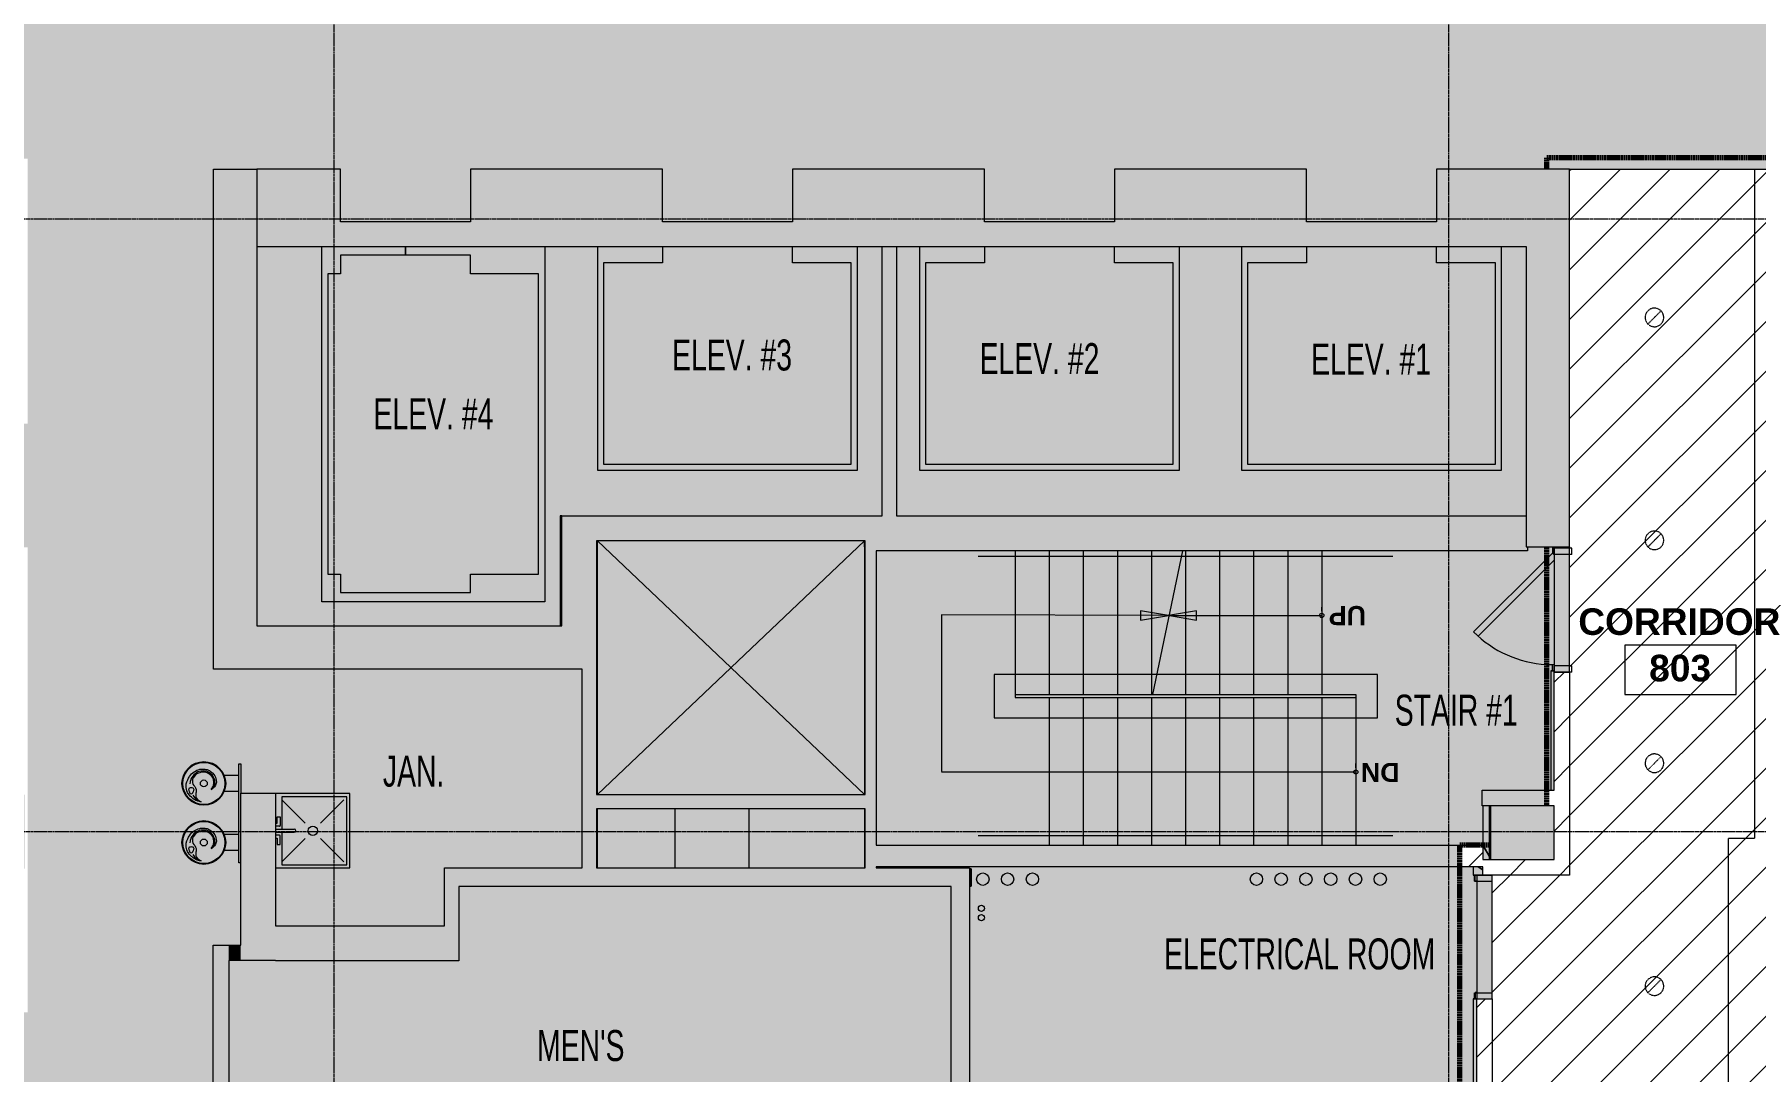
# Model space of a CAD drawing. Header units: inches. Extents: x -203 to 2853, y -968 to 768.
# Drawn here: x 498 to 1054, y -291 to 44 of the extents above; entities that cross this region are included whole.
import ezdxf

# ---------------------------------------------------------------- set-up
doc = ezdxf.new("R2010")
doc.units = ezdxf.units.IN
doc.header["$MEASUREMENT"] = 0
for name, pattern in [('Dash 1_8_', [0.25, 0.125, -0.125]), ('Demolished', [0.1875, 0.125, -0.0625]), ('Grid Line 1_2_', [0.875, 0.5, -0.125, 0.125, -0.125])]:
    doc.linetypes.add(name, pattern=pattern)
for name, color, linetype, lineweight in [('A-Anno-Bldg', 7, 'Continuous', 9), ('A-Bldg-Patt', 7, 'Continuous', 9), ('A-CLNG', 13, 'Continuous', 13), ('A-Cols-Bldg', 7, 'Continuous', 9), ('A-DETL', 90, 'Dash 1_8_', 70), ('A-DETL-GENF', 92, 'Continuous', 9), ('A-DETL-THIN', 151, 'Continuous', 9), ('A-DOOR', 31, 'Continuous', 13), ('A-Door-Exst', 7, 'Continuous', 9), ('A-DOOR-FRAM', 31, 'Continuous', 20), ('A-Flor-Evtr', 7, 'Continuous', 9), ('A-Flor-Pfix-Exst', 7, 'Continuous', 9), ('A-Flor-Strs-Exst', 7, 'Continuous', 9), ('A-WALL', 113, 'Continuous', 13), ('A-Wall-Exst', 7, 'Continuous', 9), ('A-WALL-PATT', 111, 'Continuous', 13), ('E-LITE-EQPM', 33, 'Continuous', 13), ('G-ANNO-TEXT', 231, 'Continuous', 9), ('I-WALL', 2, 'Continuous', 13), ('Jenner and Block 9fl_BB - MODIFIED_pb_dwg', 8, 'Continuous', 9), ('S-GRID', 1, 'Continuous', 9)]:
    doc.layers.add(name, color=color, linetype=linetype, lineweight=lineweight)
doc.styles.add('Arial Narrow', font='ARIALN.TTF', dxfattribs={"width": 0.8, "height": 10})
doc.styles.add('Arial_B', font='arialbd.ttf', dxfattribs={"height": 6.190476})
doc.styles.add('Swis721 Lt BT_B', font='', dxfattribs={"height": 8.583975})
doc.styles.get('Swis721 Lt BT_B').set_extended_font_data('Swis721 Lt BT', bold=True)
pattern_1 = [(45, (0, 0), (-8.01223, 8.01223), [])]

# ---------------------------------------------------------------- blocks, each defined once
blk = doc.blocks.new('Single Flush - OTJ_SOLIDFLUSH_ALUM-5493999-LEVEL 8 - DEMO RCP')
at = {"layer": 'A-DOOR-FRAM', "color": 8}
for p, q in [((-20, -3.25), (-20, 2.5)), ((-20, 2.5), (-18, 2.5)), ((-18, -3.25), (-18, 2.5)), ((18.000004, -3.25), (18.000004, 2.5)), ((18.000004, 2.5), (20.000004, 2.5)), ((20.000004, -3.25), (20.000004, 2.5)), ((-20, -3.25), (-18, -3.25)), ((18.000004, -3.25), (20.000004, -3.25))]:
    blk.add_line(p, q, dxfattribs=at)
blk = doc.blocks.new('Single Flush - OTJ_SOLIDFLUSH_ALUM-5493997-LEVEL 8 - DEMO RCP')
at = {"layer": 'A-DOOR-FRAM', "color": 8}
for p, q in [((-20, 3.25), (-20, -2.5)), ((-20, 3.25), (-18, 3.25)), ((-18, 3.25), (-18, -2.5)), ((18.000004, 3.25), (18.000004, -2.5)), ((18.000004, 3.25), (20.000004, 3.25)), ((20.000004, 3.25), (20.000004, -2.5)), ((-20, -2.5), (-18, -2.5)), ((18.000004, -2.5), (20.000004, -2.5))]:
    blk.add_line(p, q, dxfattribs=at)
blk = doc.blocks.new('L-Recessed Circular - Downlight - 6_-5700390-LEVEL 8 - DEMO RCP')
at = {"layer": 'E-LITE-EQPM', "color": 7, "linetype": 'Demolished', "lineweight": 9}
for q in [(-2.12, -2.12), (2.12, 2.12)]:
    blk.add_line((0, 0), q, dxfattribs=at)
for start, end in [(360, 180), (180, 360)]:
    blk.add_arc((0, 0), 3, start, end, dxfattribs=at)
blk = doc.blocks.new('Jenner and Block 9fl_BB - MODIFIED_pb_dwg__Dot-5619053-LEVEL 8 - DEMO RCP')
at = {"layer": 'A-Flor-Strs-Exst'}
blk.add_line((-0.5, 0), (-1, 0), dxfattribs=at)
for start, end in [(360, 180), (180, 360)]:
    blk.add_arc((0, 0), 0.25, start, end, dxfattribs=at)
blk = doc.blocks.new('Jenner and Block 9fl_BB - MODIFIED_pb_dwg-4752101-LEVEL 8 - DEMO RCP')
at = {"layer": 'A-Bldg-Patt'}
for points in [[(968.13, -222.33), (968.13, -204.94), (967.73, -204.94), (967.73, -222.33)], [(728.74, -224.99), (728.74, -205.94), (704.74, -205.94), (704.74, -224.99)]]:
    blk.add_hatch(color=256, dxfattribs=at).paths.add_polyline_path(points, flags=0)
at = {"layer": 'A-Flor-Strs-Exst'}
for points in [[(855.17, -144.95), (864.17, -143.47), (855.17, -141.95), (855.17, -143.63)], [(873.17, -144.97), (873.17, -141.97), (864.17, -143.47), (865.18, -143.63)]]:
    blk.add_hatch(color=256, dxfattribs=at).paths.add_polyline_path(points, flags=0)
at = {"layer": 'A-Bldg-Patt'}
for p, q in [((968.13, -204.94), (967.73, -204.94)), ((967.73, -204.94), (967.73, -222.33)), ((968.13, -222.33), (968.13, -204.94)), ((728.74, -205.94), (704.74, -205.94)), ((704.74, -205.94), (704.74, -224.99)), ((728.74, -224.99), (728.74, -205.94)), ((967.73, -222.33), (968.13, -222.33)), ((704.74, -224.99), (728.74, -224.99))]:
    blk.add_line(p, q, dxfattribs=at)
at = {"layer": 'A-Cols-Bldg'}
for p, q in [((967.73, -204.94), (967.73, -217.72)), ((704.74, -205.94), (704.74, -224.99)), ((728.74, -224.99), (728.74, -205.94)), ((967.73, -217.72), (967.73, -222.33))]:
    blk.add_line(p, q, dxfattribs=at)
at = {"layer": 'A-Door-Exst'}
for p, q in [((986.24, -125.27), (988.17, -123.34)), ((988.73, -125.61), (986.24, -128.1)), ((988.17, -123.34), (988.73, -123.9)), ((963.74, -229.31), (963.17, -229.31)), ((963.74, -265.31), (963.17, -265.31))]:
    blk.add_line(p, q, dxfattribs=at)
at = {"layer": 'A-Door-Exst', "flags": 128}
for points in [[(988.17, -121.34), (988.17, -123.34), (988.73, -123.34)], [(986.24, -128.1), (964.13, -150.21), (962.72, -148.8), (986.24, -125.27)], [(988.73, -161.34), (988.17, -161.34), (988.17, -159.34), (988.73, -159.34)], [(963.17, -229.31), (963.17, -227.31), (965.73, -227.31)], [(963.17, -265.31), (963.17, -267.31), (963.74, -267.31)]]:
    blk.add_lwpolyline(points, dxfattribs=at)
at = {"layer": 'A-Door-Exst'}
for start, end in [(225, 266.9199), (266.9199, 270)]:
    blk.add_arc((988.17, -123.34), 36, start, end, dxfattribs=at)
at = {"layer": 'A-Flor-Evtr'}
for p, q in [((662.73, -24.34), (662.73, -139.09)), ((763.73, -96.59), (763.73, -24.34)), ((867.73, -96.59), (867.73, -24.34)), ((971.73, -96.59), (971.73, -24.34)), ((765.98, -119.34), (679.73, -201.31)), ((765.98, -201.31), (679.73, -119.34))]:
    blk.add_line(p, q, dxfattribs=at)
at = {"layer": 'A-Flor-Evtr', "flags": 128}
for points in [[(662.73, -139.09), (590.73, -139.09), (590.73, -24.34)], [(617.73, -24.34), (617.73, -27.09), (596.73, -27.09), (596.73, -33.09), (592.73, -33.09), (592.73, -130.09), (596.73, -130.09), (596.73, -136.09), (638.73, -136.09), (638.73, -130.09), (660.73, -130.09), (660.73, -33.09), (638.73, -33.09), (638.73, -27.09), (617.73, -27.09), (617.73, -24.34)], [(679.73, -24.34), (679.73, -96.59), (763.73, -96.59)], [(700.73, -24.34), (700.73, -29.59), (681.73, -29.59), (681.73, -94.59), (761.73, -94.59)], [(761.73, -94.59), (761.73, -29.59), (742.73, -29.59), (742.73, -24.34)], [(783.73, -24.34), (783.73, -96.59), (867.73, -96.59)], [(804.73, -24.34), (804.73, -29.59), (785.73, -29.59), (785.73, -94.59), (865.73, -94.59)], [(865.73, -94.59), (865.73, -29.59), (846.73, -29.59), (846.73, -24.34)], [(887.73, -24.34), (887.73, -96.59), (971.73, -96.59)], [(908.73, -24.34), (908.73, -29.59), (889.73, -29.59), (889.73, -94.59), (969.73, -94.59)], [(969.73, -94.59), (969.73, -29.59), (950.73, -29.59), (950.73, -24.34)]]:
    blk.add_lwpolyline(points, dxfattribs=at)
at = {"layer": 'A-Flor-Pfix-Exst'}
for p, q in [((564.59, -191.38), (564.59, -200.84)), ((547.98, -200.43), (547.8, -199.56)), ((549.37, -199.56), (549.21, -200.43)), ((559.17, -195.02), (563.97, -195.02)), ((559.25, -200.27), (563.97, -200.27)), ((599.84, -201.01), (575.84, -201.01)), ((585.37, -210.53), (577.84, -203.01)), ((590.32, -210.53), (597.84, -203.01)), ((559.17, -214.09), (563.97, -214.09)), ((577.13, -211.56), (575.84, -211.56)), ((575.84, -212.51), (581.84, -212.51)), ((575.84, -213.51), (581.84, -213.51)), ((577.13, -214.45), (575.84, -214.45)), ((577.84, -223.01), (585.37, -215.48)), ((597.84, -223.01), (590.32, -215.48)), ((547.98, -219.5), (547.8, -218.63)), ((549.37, -218.63), (549.21, -219.5)), ((559.25, -219.34), (563.97, -219.34))]:
    blk.add_line(p, q, dxfattribs=at)
at = {"layer": 'A-Flor-Pfix-Exst', "flags": 128}
for points in [[(551.05, -203.28), (551.58, -203.56), (551.78, -203.69), (551.41, -203.65), (551.23, -203.62), (550.7, -203.45), (550.54, -203.4), (550.1, -203.2), (549.75, -203.02), (549.55, -202.91), (549.08, -202.58), (548.84, -202.4), (548.62, -202.22), (548.25, -201.85), (547.92, -201.45), (547.62, -201.02), (547.38, -200.61), (547.17, -200.13), (547.02, -199.63), (546.93, -199.09), (546.9, -198.83), (546.9, -198.52), (546.98, -197.91), (547.15, -197.25), (547.43, -196.59), (547.72, -196.06), (547.93, -195.68), (548.02, -195.53), (548.35, -195.07), (548.7, -194.67), (549.08, -194.31), (549.48, -194.01)], [(549.48, -194.01), (549.92, -193.73), (550.36, -193.48), (550.83, -193.29), (551.34, -193.17), (551.56, -193.13), (551.84, -193.12), (552.44, -193.09), (552.69, -193.1), (553.05, -193.15), (553.54, -193.22), (553.71, -193.27), (554.16, -193.47), (554.44, -193.6), (554.7, -193.75), (555.14, -194.08), (555.4, -194.32), (555.53, -194.44), (555.89, -194.84), (556.16, -195.28), (556.37, -195.71), (556.55, -196.21), (556.65, -196.61), (556.66, -196.75), (556.69, -197.3), (556.63, -197.64), (556.57, -197.93), (556.43, -198.28), (556.1, -198.78), (555.74, -199.18), (555.35, -199.52), (554.96, -199.72), (555.31, -199.44), (555.65, -199.01), (555.97, -198.54), (556.13, -198.18), (556.19, -197.88), (556.23, -197.55), (556.18, -197), (556.16, -196.76), (556.08, -196.46), (555.9, -195.97), (555.69, -195.53), (555.4, -195.1), (555.05, -194.72), (554.63, -194.37), (554.13, -194.06), (553.52, -193.81), (553.39, -193.77), (552.78, -193.72), (552.63, -193.71), (552.21, -193.73), (551.66, -193.76), (551.14, -193.88), (550.71, -194.03), (550.24, -194.29), (549.8, -194.61), (549.41, -194.94), (549.06, -195.34), (548.75, -195.84), (548.48, -196.39), (548.41, -196.56), (548.25, -197.06), (548.22, -197.24), (548.14, -197.9)], [(554.96, -199.72), (555.25, -199.35), (555.36, -199.18), (555.55, -198.85), (555.74, -198.38), (555.79, -198.22), (555.88, -197.73), (555.9, -197.34), (555.89, -197.15), (555.8, -196.62), (555.62, -196.13), (555.39, -195.69), (555.08, -195.28), (554.68, -194.91), (554.52, -194.78), (554.21, -194.58), (553.68, -194.31), (552.98, -194.1), (552.41, -194.1), (551.86, -194.14), (551.34, -194.26), (550.87, -194.43), (550.43, -194.66), (550, -194.98), (549.64, -195.34), (549.29, -195.77), (549.08, -196.21), (549.03, -196.33), (548.95, -196.85), (548.98, -197.42), (549.13, -197.92), (549.38, -198.36), (549.73, -198.75), (550, -199.19), (550.16, -199.64), (550.19, -200.24), (550.15, -200.54), (550.06, -200.87), (550.03, -201.37), (550.02, -201.46), (550.08, -202.04), (550.25, -202.53), (550.58, -202.94), (551.05, -203.28)], [(564.59, -223.38), (563.97, -223.38), (563.97, -191.38), (564.59, -191.38)], [(575.84, -225.01), (599.84, -225.01), (599.84, -201.01)], [(577.84, -213.51), (577.84, -224.01), (598.84, -224.01), (598.84, -202.01), (577.84, -202.01), (577.84, -212.51)], [(575.84, -210.56), (576.34, -210.56), (576.34, -208.56), (577.34, -208.56), (577.34, -211.35)], [(549.03, -215.4), (548.95, -215.92), (548.98, -216.49), (549.13, -216.99), (549.38, -217.44), (549.73, -217.83), (550, -218.27), (550.16, -218.71), (550.19, -219.31), (550.15, -219.61), (550.06, -219.95), (550.03, -220.45), (550.02, -220.53), (550.08, -221.11), (550.25, -221.6), (550.58, -222.01), (551.05, -222.35), (551.58, -222.64), (551.78, -222.76), (551.41, -222.72), (551.23, -222.69), (550.7, -222.53), (550.54, -222.47), (550.1, -222.27), (549.75, -222.09), (549.55, -221.99), (549.08, -221.65), (548.84, -221.47), (548.62, -221.29), (548.25, -220.93), (547.92, -220.53), (547.62, -220.09), (547.38, -219.68), (547.17, -219.2), (547.02, -218.7), (546.93, -218.17), (546.9, -217.9), (546.9, -217.59), (546.98, -216.99), (547.15, -216.32), (547.43, -215.66), (547.72, -215.13), (547.93, -214.75), (548.02, -214.61), (548.35, -214.14), (548.7, -213.74), (549.08, -213.38), (549.48, -213.08), (549.92, -212.8), (550.36, -212.56), (550.83, -212.36), (551.34, -212.24), (551.56, -212.21), (551.84, -212.19), (552.44, -212.16), (552.69, -212.17), (553.05, -212.22), (553.54, -212.3), (553.71, -212.34), (554.16, -212.54), (554.44, -212.67), (554.7, -212.82), (555.14, -213.16), (555.4, -213.39), (555.53, -213.51), (555.89, -213.91), (556.16, -214.35), (556.37, -214.79), (556.55, -215.29), (556.65, -215.69), (556.66, -215.82), (556.69, -216.38), (556.63, -216.71), (556.57, -217), (556.43, -217.36), (556.1, -217.85), (555.74, -218.25), (555.35, -218.59), (554.96, -218.79), (555.31, -218.51), (555.65, -218.09), (555.97, -217.61), (556.13, -217.25), (556.19, -216.95), (556.23, -216.62), (556.18, -216.07), (556.16, -215.83), (556.08, -215.53), (555.9, -215.05), (555.69, -214.6), (555.4, -214.18), (555.05, -213.8), (554.63, -213.44), (554.13, -213.13), (553.52, -212.88), (553.39, -212.84)], [(551.66, -212.83), (551.14, -212.95), (550.71, -213.1), (550.24, -213.36), (549.8, -213.68), (549.41, -214.02), (549.06, -214.42), (548.75, -214.91), (548.48, -215.46), (548.41, -215.63), (548.25, -216.13), (548.22, -216.31), (548.14, -216.97)], [(554.96, -218.79), (555.25, -218.42), (555.36, -218.26), (555.55, -217.92), (555.74, -217.45), (555.79, -217.3), (555.88, -216.81), (555.9, -216.41), (555.89, -216.23), (555.8, -215.69), (555.62, -215.2), (555.39, -214.77), (555.08, -214.35), (554.68, -213.99), (554.52, -213.85), (554.21, -213.65), (553.68, -213.38), (552.98, -213.17), (552.41, -213.17), (551.86, -213.21), (551.34, -213.33), (550.87, -213.5), (550.43, -213.74), (550, -214.05), (549.64, -214.41), (549.29, -214.85), (549.08, -215.28), (549.03, -215.4)], [(553.39, -212.84), (552.78, -212.8), (552.63, -212.78), (552.21, -212.8), (551.66, -212.83)], [(575.84, -215.45), (576.34, -215.45), (576.34, -217.45), (577.34, -217.45), (577.34, -214.67)]]:
    blk.add_lwpolyline(points, dxfattribs=at)
at = {"layer": 'A-Flor-Pfix-Exst'}
for centre, radius in [((552.65, -197.74), 7.06), ((552.65, -197.74), 6.81), ((552.65, -197.74), 1.12), ((552.65, -216.81), 7.06), ((552.65, -216.81), 6.81), ((552.65, -216.81), 1.12), ((587.84, -213.01), 1.5), ((804.22, -228.66), 2), ((812.22, -228.66), 2), ((820.22, -228.66), 2), ((892.56, -228.66), 2), ((900.56, -228.66), 2), ((908.56, -228.66), 2), ((916.56, -228.66), 2), ((924.56, -228.66), 2), ((932.56, -228.66), 2), ((803.77, -238.1), 1), ((803.77, -241.1), 1)]:
    blk.add_circle(centre, radius, dxfattribs=at)
for centre, radius, start, end in [((548.05, -199.51), 0.25, 107.3221, 191.1821), ((548.58, -201.22), 2.04, 72.5832, 107.3221), ((549.12, -199.51), 0.25, 349.6192, 72.5832), ((548.59, -200.44), 0.615, 178.7302, 1.2698), ((552.56, -200), 3.77, 204.5495, 258.0105), ((577.13, -211.35), 0.215, 270, 360), ((577.13, -214.67), 0.215, 0, 90), ((581.84, -213.01), 0.5, 270, 90), ((548.05, -218.58), 0.25, 107.3221, 191.1821), ((548.58, -220.3), 2.04, 72.5832, 107.3221), ((548.59, -219.52), 0.615, 178.7302, 1.2698), ((552.56, -219.08), 3.77, 204.5495, 258.0105), ((549.12, -218.59), 0.25, 349.6192, 72.5832)]:
    blk.add_arc(centre, radius, start, end, dxfattribs=at)
at = {"layer": 'A-Flor-Strs-Exst'}
for p, q in [((802.67, -124.34), (936.67, -124.34)), ((825.67, -122.59), (825.67, -169.02)), ((836.67, -122.59), (836.67, -169.02)), ((847.67, -122.59), (847.67, -169.02)), ((858.67, -122.59), (858.67, -169.02)), ((859.11, -169.02), (868.85, -122.59)), ((869.67, -122.59), (869.67, -169.02)), ((880.67, -122.59), (880.67, -169.02)), ((891.67, -122.59), (891.67, -169.02)), ((902.67, -122.59), (902.67, -169.02)), ((913.67, -122.59), (913.67, -169.02)), ((864.17, -143.47), (855.17, -141.95)), ((855.17, -141.95), (855.17, -143.63)), ((855.17, -144.95), (864.17, -143.47)), ((855.17, -143.63), (855.17, -144.95)), ((873.17, -141.97), (864.17, -143.47)), ((864.17, -143.47), (913.67, -143.47)), ((864.17, -143.47), (865.18, -143.63)), ((865.18, -143.63), (873.17, -144.97)), ((873.17, -144.97), (873.17, -141.97)), ((825.67, -170.02), (825.67, -217.72)), ((836.67, -170.02), (836.67, -217.72)), ((847.67, -170.02), (847.67, -217.72)), ((858.67, -170.02), (858.67, -217.72)), ((869.67, -170.02), (869.67, -217.72)), ((880.67, -170.02), (880.67, -217.72)), ((891.67, -170.02), (891.67, -217.72)), ((902.67, -170.02), (902.67, -217.72)), ((913.67, -170.02), (913.67, -217.72)), ((924.67, -194.04), (790.82, -194.04)), ((802.67, -214.52), (936.67, -214.52))]:
    blk.add_line(p, q, dxfattribs=at)
at = {"layer": 'A-Flor-Strs-Exst', "flags": 128}
for points in [[(814.66, -122.59), (814.66, -170.02), (924.67, -170.02)], [(864.17, -143.47), (790.82, -143.31), (790.82, -193.88)], [(814.66, -169.02), (924.67, -169.02), (924.67, -217.72)]]:
    blk.add_lwpolyline(points, dxfattribs=at)
blk.add_lwpolyline([(807.91, -176.53), (931.67, -176.53), (931.67, -162.52), (807.91, -162.52)], close=True, dxfattribs=at)
at = {"layer": 'A-Wall-Exst'}
for p, q in [((765.98, -119.34), (765.98, -201.31)), ((965.73, -204.94), (965.73, -217.72)), ((679.73, -224.99), (679.73, -205.94))]:
    blk.add_line(p, q, dxfattribs=at)
at = {"layer": 'A-Wall-Exst', "flags": 128}
for points in [[(668.23, -111.34), (667.73, -111.34), (667.73, -146.84)], [(679.48, -160.84), (679.73, -160.84), (679.73, -119.34)], [(765.98, -119.34), (765.98, -121.34), (766.24, -121.34)], [(679.73, -201.31), (679.73, -160.84), (679.48, -160.84)], [(988.73, -161.34), (987.61, -161.34), (987.61, -199.94)], [(765.98, -205.94), (765.98, -217.72), (765.98, -224.99)], [(799.96, -230.94), (800.48, -230.94), (800.48, -225.31), (799.96, -225.31)], [(962.61, -224.72), (962.61, -227.31), (965.73, -227.31)], [(963.74, -267.31), (962.61, -267.31), (962.61, -303.46), (958.13, -303.46)]]:
    blk.add_lwpolyline(points, dxfattribs=at)
at = {"layer": 'A-WALL-PATT', "color": 7, "lineweight": 9}
for p, q in [((765.98, -121.34), (765.98, -119.34)), ((679.48, -160.84), (679.73, -160.84)), ((987.61, -161.34), (988.73, -161.34)), ((968.13, -221.91), (965.73, -217.72)), ((965.73, -227.31), (962.61, -227.31)), ((965.73, -225.6), (964.19, -224.72)), ((964.19, -224.72), (965.73, -225.6)), ((962.61, -267.31), (963.74, -267.31))]:
    blk.add_line(p, q, dxfattribs=at)
at = {"layer": 'A-WALL-PATT', "color": 7, "lineweight": 9, "flags": 128}
for points in [[(668.23, -111.68), (667.73, -111.34)], [(679.48, -160.55), (679.73, -160.84)], [(766.24, -217.89), (765.98, -217.72)]]:
    blk.add_lwpolyline(points, close=True, dxfattribs=at)
for points in [[(965.73, -217.72), (966.9, -219.76), (968.13, -221.91)], [(800.48, -225.31), (800.48, -226.88), (800.48, -230.94)]]:
    blk.add_lwpolyline(points, dxfattribs=at)
at = {"extrusion": (0, 0, -1), "xscale": 2.69999999999709, "yscale": 2.69999999999709, "zscale": -2.69999999999709, "rotation": 270}
for p in [(-913.67, -143.47), (-924.67, -194.04)]:
    blk.add_blockref('Jenner and Block 9fl_BB - MODIFIED_pb_dwg__Dot-5619053-LEVEL 8 - DEMO RCP', p, dxfattribs=at)
at = {"layer": 'A-Anno-Bldg', "char_height": 10, "attachment_point": 1, "line_spacing_factor": 0.968573, "style": 'Arial Narrow'}
for s, insert, width in [('ELEV. #3', (703.87, -54.34), 46.0088), ('ELEV. #2', (803.16, -55.5), 46.0088), ('ELEV. #1', (910.24, -55.69), 46.0088), ('ELEV. #4', (607.43, -73.35), 46.0088), ('STAIR #1', (937.24, -169.07), 47.1072), ('JAN.', (610.48, -188.77), 23.5536), ('ELECTRICAL ROOM', (862.74, -247.8), 103.6114), ("MEN'S", (660.27, -277.39), 33.3167)]:
    blk.add_mtext(s, dxfattribs=dict(at, insert=insert, width=width))
at = {"layer": 'A-Flor-Strs-Exst', "char_height": 6.19, "attachment_point": 2, "rotation": 180, "line_spacing_factor": 0.938532, "style": 'Arial_B'}
for s, insert, width in [('UP', (921.95, -146.62), 13.9089), ('DN', (932.54, -197.28), 14.4946)]:
    blk.add_mtext(s, dxfattribs=dict(at, insert=insert, width=width))

msp = doc.modelspace()

# ---------------------------------------------------------------- hatches: boundary and pattern name
at = {"layer": 'A-DETL-GENF'}
h = msp.add_hatch(color=9, dxfattribs=at)
h.paths.add_polyline_path([(660.98, -433.44), (660.98, -433.94), (656.69, -433.94), (656.69, -433.44)], flags=0)
h.paths.add_polyline_path([(131.76, -847.99), (290.74, -780.5), (227.71, -632.01), (203.3, -642.37), (194.97, -622.75), (199.23, -620.94), (205.75, -636.3), (297.88, -597.2), (299.68, -601.45), (231.97, -630.2), (295, -778.69), (401.08, -733.65), (338.06, -585.16), (336.5, -585.82), (334.7, -581.57), (419.28, -545.66), (421.09, -549.92), (342.31, -583.36), (405.34, -731.84), (515.31, -685.15), (511.69, -685.15), (511.69, -619.4), (491.89, -619.4), (491.89, -612.4), (492.01, -612.4), (492.01, -532.94), (471.73, -532.94), (471.73, -528.42), (457.91, -534.29), (456.1, -530.03), (470.83, -523.78), (471.73, -525.91), (471.73, -508.94), (495.73, -508.94), (495.73, -510.53), (555.67, -510.53), (555.67, -394.75), (560.67, -394.75), (560.67, -437.31), (560.17, -437.31), (560.17, -441.94), (560.67, -441.94), (560.67, -498.09), (620.88, -498.09), (620.88, -477.65), (625.88, -477.65), (625.88, -500.46), (758.51, -500.46), (758.46, -433.94), (754.23, -433.94), (754.23, -433.44), (758.51, -433.44), (758.51, -376.94), (697.48, -376.94), (697.48, -433.44), (721.73, -433.44), (721.73, -433.94), (693.48, -433.94), (693.48, -433.44), (696.98, -433.43), (696.98, -376.94), (661.48, -376.94), (661.48, -433.44), (660.98, -433.44), (660.98, -376.94), (625.46, -376.94), (625.46, -433.44), (624.19, -433.44), (624.19, -433.94), (625.46, -433.94), (625.46, -441.94), (600.17, -441.94), (600.17, -437.31), (620.83, -437.31), (620.83, -304.37), (601.17, -304.37), (601.17, -299.75), (634.61, -299.75), (634.61, -357.01), (665.48, -357.01), (665.48, -344.95), (665.98, -344.95), (665.98, -357.01), (696.98, -357.01), (696.98, -299.95), (699.23, -299.95), (699.23, -300.45), (697.48, -300.45), (697.48, -357.01), (733.48, -357.01), (733.48, -300.45), (731.73, -300.45), (731.73, -299.95), (757.71, -299.95), (757.71, -300.45), (733.98, -300.45), (733.98, -357.01), (793.96, -357.01), (793.96, -300.45), (790.21, -300.45), (790.21, -299.95), (793.96, -299.95), (793.96, -230.99), (634.98, -230.99), (634.98, -254.99), (560.67, -254.98), (560.67, -299.75), (561.17, -299.75), (561.17, -304.37), (560.67, -304.37), (560.67, -346.75), (555.67, -346.75), (555.67, -249.98), (564.59, -249.98), (564.59, -200.84), (575.84, -200.84), (575.84, -243.74), (630.36, -243.74), (630.36, -224.99), (674.86, -224.99), (674.86, -160.84), (555.74, -160.84), (555.74, 0.66), (596.73, 0.66), (596.73, -16.34), (638.73, -16.34), (638.73, 0.66), (700.73, 0.66), (700.73, -16.34), (742.73, -16.34), (742.73, 0.66), (804.73, 0.66), (804.73, -16.34), (846.73, -16.34), (846.73, 0.66), (908.73, 0.66), (908.73, -16.34), (950.73, -16.34), (950.73, 0.66), (1498.61, 0.66), (1498.61, -374.55), (1553.42, -374.55), (1553.42, 351.59), (1718.67, 351.59), (1718.67, 360.59), (1723.3, 360.59), (1723.3, 351.59), (1910.23, 351.59), (1910.23, 580.43), (-120.35, 580.43), (-120.35, 406.96), (48.71, 406.96), (48.71, 428.91), (66.73, 428.91), (66.73, 424.29), (53.33, 424.29), (53.33, 330.65), (48.71, 330.65), (48.71, 402.34), (-120.35, 402.34), (-120.35, 286.96), (48.71, 286.96), (48.71, 290.65), (53.33, 290.65), (53.33, 280.65), (48.71, 280.65), (48.71, 282.34), (-120.35, 282.34), (-120.35, 166.96), (48.71, 166.96), (48.71, 240.65), (53.33, 240.65), (53.33, 160.65), (48.71, 160.65), (48.71, 162.34), (-120.35, 162.34), (-120.35, 0.55), (-80.76, 0.55), (-80.76, -14.04), (48.71, -14.04), (48.71, 120.65), (53.33, 120.65), (53.33, -25.35), (48.71, -25.35), (48.71, -18.66), (-80.76, -18.66), (-80.76, -30.95), (-120.35, -30.95), (-120.35, -193.04), (48.71, -193.04), (48.71, -65.35), (53.33, -65.35), (53.33, -220.93), (67.88, -255.19), (63.62, -257), (48.71, -221.87), (48.71, -197.66), (-120.35, -197.66), (-120.35, -254.17), (-74.95, -361.1), (79.91, -295.37), (79.25, -293.82), (83.5, -292.01), (138.94, -422.62), (134.69, -424.43), (81.71, -299.63), (-73.15, -365.36), (42.29, -637.25), (197.13, -571.52), (169.07, -505.43), (173.33, -503.62), (203.19, -573.97), (182.94, -582.57), (183.6, -584.12), (179.34, -585.93), (178.68, -584.37), (44.1, -641.5), (120.3, -820.99)], flags=0)
h.paths.add_polyline_path([(225.76, -805.76), (216.38, -783.67), (238.47, -774.29), (247.85, -796.38), (227.71, -804.93)], flags=0)
h.paths.add_polyline_path([(446.67, -711.97), (437.29, -689.88), (459.38, -680.5), (468.76, -702.59), (455.33, -708.29)], flags=0)
h.paths.add_polyline_path([(516.31, -684.73), (893.34, -524.65), (963.74, -524.65), (963.74, -523.31), (943.94, -523.31), (943.94, -499.31), (963.74, -499.31), (963.74, -496.94), (968.74, -496.94), (968.74, -456.94), (963.74, -456.94), (963.74, -457.44), (946.48, -457.44), (946.48, -308.86), (799.96, -308.86), (799.96, -363.01), (764.51, -363.01), (764.51, -516.53), (744.73, -516.53), (744.73, -518.83), (942.73, -518.83), (942.73, -523.83), (744.73, -523.83), (744.73, -532.94), (725.26, -532.94), (725.26, -561.42), (744.73, -561.42), (744.73, -585.42), (725.26, -585.42), (725.26, -591.53), (659.62, -619.4), (590.81, -619.4), (590.81, -647.06), (516.73, -647.06), (516.73, -643.56), (587.31, -643.56), (587.31, -619.4), (516.31, -619.4), (516.31, -647.06)], flags=0)
h.paths.add_polyline_path([(658.19, -612.4), (718.26, -586.9), (718.26, -516.53), (499.01, -516.53), (499.01, -612.4), (641.71, -612.4)], flags=0)
h.paths.add_polyline_path([(266.06, -553.39), (246.26, -506.74), (353.03, -461.4), (225.02, -159.89), (218.14, -162.82), (216.66, -159.37), (120.3, -200.48), (112, -180.92), (112, -35.66), (108.25, -35.66), (108.25, 5.05), (112.87, 5.05), (112.87, -31.04), (203.26, -31.04), (203.26, 5.05), (260.18, 5.05), (261.13, 4.11), (257.73, 4.11), (257.73, 0.96), (258.26, 0.43), (250.87, 0.43), (250.87, -35.66), (237.05, -35.66), (237.05, -149.24), (363.42, -149.24), (363.42, -0.52), (297.73, -0.52), (297.73, 4.11), (495.73, 4.11), (495.73, -81.52), (491.11, -81.52), (491.11, -0.52), (368.05, -0.52), (368.05, -149.24), (491.11, -149.24), (491.11, -121.52), (495.73, -121.52), (495.73, -271.65), (491.11, -271.65), (491.11, -229.94), (467.11, -229.94), (467.11, -196.21), (491.11, -196.21), (491.11, -153.87), (237.05, -153.87), (237.05, -179.26), (294.82, -315.34), (491.11, -315.34), (491.11, -311.65), (495.73, -311.65), (495.73, -455.18), (418.47, -487.97), (416.67, -483.71), (491.11, -452.12), (491.11, -319.96), (296.78, -319.96), (374, -501.83), (379.85, -499.34), (381.65, -503.6), (372.58, -507.45), (361.98, -482.48), (304.78, -506.77), (315.23, -531.4), (266.31, -553.28)], flags=0)
h.paths.add_polyline_path([(266.31, -548.22), (309.2, -529.03), (293.38, -491.75), (250.13, -510.11), (250.18, -510.21), (271.83, -501.02), (281.21, -523.11), (259.56, -532.3), (266.06, -547.64)], flags=0)
h.paths.add_polyline_path([(3.31, -538.98), (-6.07, -516.89), (16.02, -507.51), (25.4, -529.6), (16.02, -533.58)], flags=0)
h.paths.add_polyline_path([(27.39, -520.28), (25.5, -516.06), (150.98, -462.8), (150.32, -461.25), (154.57, -459.44), (157.7, -466.8), (153.44, -468.61), (152.78, -467.06), (41.85, -514.15)], flags=0)
h.paths.add_polyline_path([(758.51, -510.53), (758.51, -505.09), (560.67, -505.09), (560.67, -510.53), (720.73, -510.53), (720.73, -508.94), (744.73, -508.94), (744.73, -510.53), (752.03, -510.53)], flags=0)
h.paths.add_polyline_path([(302.97, -502.51), (360.17, -478.23), (354.84, -465.66), (297.64, -489.95), (302.68, -501.83)], flags=0)
h.paths.add_polyline_path([(963.74, -452.44), (963.74, -308.86), (951.48, -308.86), (951.48, -452.44), (958.13, -452.44)], flags=0)
h.paths.add_polyline_path([(758.51, -370.94), (758.51, -363.01), (625.46, -363.01), (625.46, -370.94), (739.48, -370.94)], flags=0)
h.paths.add_polyline_path([(625.46, -357.01), (631.11, -357.01), (631.11, -304.37), (625.46, -304.37), (625.46, -350.03)], flags=0)
h.paths.add_polyline_path([(967.22, -347.36), (968.74, -347.36), (968.74, -342.74), (967.22, -342.74)], flags=0)
h.paths.add_polyline_path([(958.13, -303.86), (963.74, -303.86), (963.74, -267.34), (968.74, -267.34), (968.74, -227.34), (965.73, -227.33), (965.73, -224.72), (769.74, -224.72), (769.74, -224.99), (799.96, -224.99), (799.96, -303.86), (951.48, -303.86)], flags=0)
h.paths.add_polyline_path([(766.24, -224.99), (766.22, -205.94), (679.48, -205.94), (679.48, -224.99), (739.48, -224.99)], flags=0)
h.paths.add_polyline_path([(967.24, -222.33), (968.13, -222.33), (968.13, -204.94), (965.44, -204.94), (965.44, -199.94), (988.73, -199.94), (988.73, -161.74), (993.73, -161.74), (993.73, -121.74), (988.73, -121.74), (988.73, -121.34), (980.11, -121.34), (980.11, -122.59), (769.74, -122.59), (769.74, -217.72), (965.73, -217.72), (965.73, -222.33), (967.23, -222.33)], flags=0)
h.paths.add_polyline_path([(491.11, -201.31), (491.11, -200.83), (471.73, -200.83), (471.73, -201.31), (472.22, -201.31)], flags=0)
h.paths.add_polyline_path([(721.93, -201.31), (766.24, -201.31), (766.24, -119.34), (679.48, -119.34), (679.48, -201.31)], flags=0)
h.paths.add_polyline_path([(232.42, -168.37), (232.42, -156.73), (228.24, -158.51), (229.11, -160.57)], flags=0)
h.paths.add_polyline_path([(584.66, -146.84), (668.23, -146.84), (668.23, -111.34), (771.73, -111.34), (771.73, -24.34), (569.74, -24.34), (569.74, -146.84)], flags=0)
h.paths.add_polyline_path([(817.11, -111.34), (979.73, -111.34), (979.73, -24.34), (776.36, -24.34), (776.36, -111.34)], flags=0)
h.paths.add_polyline_path([(207.88, -31.04), (232.42, -31.04), (232.42, -29.34), (220.73, -29.34), (220.73, -1.34), (246.25, -1.34), (246.25, 0.43), (207.88, 0.43), (207.88, -29.43)], flags=0)
h.paths.add_polyline_path([(246.25, -31.04), (246.25, -29.34), (237.05, -29.34), (237.05, -31.04)], flags=0)
h.paths.add_polyline_path([(-93.75, -27.45), (-84.26, -27.45), (-84.26, -27.34), (-117.75, -27.34), (-117.75, -2.95), (-120.35, -2.95), (-120.35, -27.45), (-117.75, -27.45)], flags=0)
h.paths.add_polyline_path([(1495.17, 70.48), (1473.05, 70.48), (1473.05, 222.43), (1334.05, 222.43), (1334.05, 99.48), (1442.73, 99.48), (1442.73, 70.92), (1220.42, 70.92), (1220.42, 99.48), (1329.42, 99.48), (1329.42, 222.43), (1167.42, 222.43), (1167.42, 137.87), (1166.99, 137.87), (1166.99, 106.37), (1167.42, 106.37), (1167.42, 70.48), (1162.8, 70.48), (1162.8, 70.92), (1009.8, 70.92), (1009.8, 133.25), (931.42, 133.25), (931.42, 70.48), (766.8, 70.48), (766.8, 103.43), (726.05, 103.43), (726.05, 294.15), (766.8, 294.15), (766.8, 350.67), (785.11, 350.67), (785.11, 346.92), (771.42, 346.92), (771.42, 227.06), (826.8, 227.06), (826.8, 346.92), (825.11, 346.92), (825.11, 350.67), (1166.99, 350.67), (1166.99, 227.06), (1492.42, 227.06), (1492.42, 347.74), (1497.05, 347.74), (1497.05, 222.43), (1477.67, 222.43), (1477.67, 75.11), (1495.17, 75.11), (1495.17, 70.92)], flags=0)
h.paths.add_polyline_path([(453.4, 72.48), (430.42, 72.48), (430.42, 109.37), (435.05, 109.37), (435.05, 77.11), (557.42, 77.11), (557.42, 182.43), (528.42, 182.43), (528.42, 187.24), (533.05, 187.24), (533.05, 187.06), (557.42, 187.06), (557.42, 226.43), (533.05, 226.43), (533.05, 226.24), (528.42, 226.24), (528.42, 226.43), (396.05, 226.43), (396.05, 151.06), (436.94, 151.06), (436.94, 146.43), (354.94, 146.43), (354.94, 151.06), (378.94, 151.06), (378.94, 226.43), (229.67, 226.43), (229.67, 187.33), (265.36, 187.33), (265.36, 182.71), (229.67, 182.71), (229.67, 77.11), (354.94, 77.11), (354.94, 109.37), (359.57, 109.37), (359.57, 72.48), (108.25, 72.48), (108.25, 129.02), (112.87, 129.02), (112.87, 77.11), (225.04, 77.11), (225.04, 176.71), (112.87, 176.71), (112.87, 169.02), (108.25, 169.02), (108.25, 181.33), (225.04, 181.33), (225.04, 348.74), (107.25, 348.74), (107.25, 353.37), (229.67, 353.37), (229.67, 231.06), (557.42, 231.06), (557.42, 353.37), (589.73, 353.37), (589.73, 348.74), (562.05, 348.74), (562.05, 231.06), (589.73, 231.06), (589.73, 226.43), (562.05, 226.43), (562.05, 77.11), (590.73, 77.11), (590.73, 72.48), (491.11, 72.48)], flags=0)
h.paths.add_polyline_path([(667.05, 103.43), (648.8, 103.43), (648.8, 294.15), (667.05, 294.15), (667.05, 108.06)], flags=0)
h.paths.add_polyline_path([(766.8, 108.06), (766.8, 289.52), (730.67, 289.52), (730.67, 108.06), (739.48, 108.06)], flags=0)
h.paths.add_polyline_path([(653.42, 108.06), (662.42, 108.06), (662.42, 289.52), (653.42, 289.52), (653.42, 117.06)], flags=0)
h.paths.add_polyline_path([(383.57, 151.06), (391.42, 151.06), (391.42, 226.43), (383.57, 226.43), (383.57, 151.95)], flags=0)
h.paths.add_polyline_path([(1723.3, 400.59), (1718.67, 400.59), (1718.67, 419.29), (1716.73, 419.29), (1716.73, 423.91), (1718.67, 423.91), (1718.67, 580.15), (1723.3, 580.15), (1723.3, 410.17)], flags=0)
h.paths.add_polyline_path([(1647.79, 409.29), (1609.73, 409.29), (1609.73, 413.91), (1612.42, 413.91), (1612.42, 580.15), (1617.05, 580.15), (1617.05, 413.91), (1663.42, 413.91), (1663.42, 423.91), (1676.73, 423.91), (1676.73, 419.29), (1668.05, 419.29), (1668.05, 409.29), (1663.42, 409.29)], flags=0)
h.paths.add_polyline_path([(1497.05, 409.29), (1422.73, 409.29), (1422.73, 413.91), (1492.42, 413.91), (1492.42, 580.15), (1497.05, 580.15), (1497.05, 413.91), (1569.73, 413.91), (1569.73, 409.29), (1513.58, 409.29)], flags=0)
h.paths.add_polyline_path([(1372.42, 409.29), (1301.73, 409.29), (1301.73, 413.91), (1372.42, 413.91), (1372.42, 580.15), (1377.05, 580.15), (1377.05, 413.91), (1382.73, 413.91), (1382.73, 409.29), (1377.05, 409.29)], flags=0)
h.paths.add_polyline_path([(1047.2, 409.29), (1006.11, 409.29), (1006.11, 413.91), (1132.42, 413.91), (1132.42, 580.15), (1137.05, 580.15), (1137.05, 413.91), (1209.73, 413.91), (1209.73, 409.29), (1049.12, 409.29)], flags=0)
h.paths.add_polyline_path([(1257.05, 409.29), (1249.73, 409.29), (1249.73, 413.91), (1252.42, 413.91), (1252.42, 548.65), (1257.05, 548.65), (1257.05, 413.91), (1261.73, 413.91), (1261.73, 409.29)], flags=0)
h.paths.add_polyline_path([(966.11, 409.29), (949.11, 409.29), (949.11, 413.91), (956.8, 413.91), (956.8, 548.65), (961.42, 548.65), (961.42, 413.91), (966.11, 413.91)], flags=0)
h.paths.add_polyline_path([(826.8, 409.29), (826.11, 409.29), (826.11, 413.91), (830.8, 413.91), (830.8, 580.15), (835.42, 580.15), (835.42, 413.91), (909.11, 413.91), (909.11, 409.29), (830.8, 409.29)], flags=0)
h.paths.add_polyline_path([(562.05, 409.29), (521.73, 409.29), (521.73, 413.91), (652.42, 413.91), (652.42, 580.15), (657.05, 580.15), (657.05, 413.91), (786.11, 413.91), (786.11, 409.29), (584.66, 409.29)], flags=0)
h.paths.add_polyline_path([(481.73, 409.29), (465.73, 409.29), (465.73, 413.91), (472.42, 413.91), (472.42, 580.15), (477.05, 580.15), (477.05, 413.91), (481.73, 413.91)], flags=0)
h.paths.add_polyline_path([(352.42, 409.29), (279.73, 409.29), (279.73, 413.91), (352.42, 413.91), (352.42, 580.15), (357.05, 580.15), (357.05, 413.91), (425.73, 413.91), (425.73, 409.29), (357.05, 409.29)], flags=0)
h.paths.add_polyline_path([(232.42, 409.29), (225.73, 409.29), (225.73, 413.91), (232.42, 413.91), (232.42, 550.9), (237.05, 550.9), (237.05, 413.91), (239.73, 413.91), (239.73, 409.29), (237.05, 409.29)], flags=0)
h.paths.add_polyline_path([(119.11, 409.29), (112.42, 409.29), (112.42, 424.29), (106.73, 424.29), (106.73, 428.91), (112.42, 428.91), (112.42, 580.15), (117.05, 580.15), (117.05, 413.91), (185.73, 413.91), (185.73, 409.29)], flags=0)
h.paths.add_polyline_path([(222.73, 497.2), (222.73, 577.15), (246.73, 577.15), (246.73, 553.15), (222.73, 553.15)], flags=0)
h.paths.add_polyline_path([(1563.48, 553.15), (1542.73, 553.15), (1542.73, 577.15), (1566.73, 577.15), (1566.73, 553.15)], flags=0)
h.paths.add_polyline_path([(1242.73, 553.15), (1242.73, 577.15), (1266.73, 577.15), (1266.73, 553.15), (1252.42, 553.15)], flags=0)
h.paths.add_polyline_path([(956.8, 553.15), (942.73, 553.15), (942.73, 577.15), (966.73, 577.15), (966.73, 553.15), (957.05, 553.15)], flags=0)
h.paths.add_polyline_path([(620.73, 553.15), (596.73, 553.15), (596.73, 577.15), (620.73, 577.15)], flags=0)
h.paths.add_polyline_path([(-39.27, 553.15), (-39.27, 577.15), (-15.27, 577.15), (-15.27, 553.15)], flags=0)
h = msp.add_hatch(color=7, dxfattribs=at)
h.paths.add_polyline_path([(464.83, -720.82), (893.53, -538.81), (1016.23, -538.81), (1016.23, -524.94), (892.67, -524.94), (457.06, -709.88), (459.54, -715.74), (462.19, -714.61)], flags=0)
h.paths.add_polyline_path([(3.31, -538.98), (25.4, -529.6), (16.02, -507.51), (-6.07, -516.89), (-5.16, -519.03)], flags=0)
h.paths.add_polyline_path([(1699.3, -538.81), (1737.17, -538.81), (1737.17, -496.55), (1730.17, -496.55), (1730.17, -494.3), (1723.7, -494.3), (1723.7, -524.65), (1674.68, -524.65), (1674.68, -531.81), (1676.23, -531.81), (1676.23, -538.81)], flags=0)
h.paths.add_polyline_path([(491.11, -532.94), (492.17, -532.94), (492.17, -512), (471.73, -512), (471.73, -532.94), (474.72, -532.94)], flags=0)
h.paths.add_polyline_path([(259.11, -532.49), (281.21, -523.11), (271.83, -501.02), (249.74, -510.4), (257.64, -529.03)], flags=0)
h.paths.add_polyline_path([(491.11, -225.31), (494.81, -225.31), (494.81, -201.31), (471.73, -201.31), (471.73, -225.31)], flags=0)
h.paths.add_polyline_path([(990.75, -121.34), (993.73, -121.34), (993.73, 0.66), (950.73, 0.66), (950.73, -16.34), (908.73, -16.34), (908.73, 0.66), (846.73, 0.66), (846.73, -16.34), (804.73, -16.34), (804.73, 0.66), (742.73, 0.66), (742.73, -16.34), (700.73, -16.34), (700.73, 0.66), (638.73, 0.66), (638.73, -16.34), (596.73, -16.34), (596.73, 0.66), (569.74, 0.66), (569.74, -24.34), (979.73, -24.34), (979.73, -121.34), (988.73, -121.34)], flags=0)
h.paths.add_polyline_path([(1240.73, -29.34), (1268.73, -29.34), (1268.73, -3.4), (1240.73, -3.4), (1240.73, -28.53)], flags=0)
h.paths.add_polyline_path([(1556.36, -29.34), (1582.73, -29.34), (1582.73, -1.34), (1556.36, -1.34), (1556.36, -17.65)], flags=0)
h.paths.add_polyline_path([(232.42, -29.34), (248.73, -29.34), (248.73, -1.34), (220.73, -1.34), (220.73, -29.34)], flags=0)
h.paths.add_polyline_path([(-84.26, -27.34), (-84.26, -2.95), (-117.75, -2.95), (-117.75, -27.34), (-93.75, -27.34)], flags=0)
h.paths.add_polyline_path([(1737.17, 284.95), (1737.17, 337.71), (1772.13, 337.71), (1772.13, 351.59), (1723.3, 351.58), (1723.3, 284.95)], flags=0)
h.paths.add_polyline_path([(1910.23, 337.71), (1924.09, 337.71), (1924.09, 580.15), (1910.23, 580.15), (1910.23, 351.59), (1889.03, 351.59), (1889.03, 337.71)], flags=0)
h.paths.add_polyline_path([(1542.73, 553.15), (1566.73, 553.15), (1566.73, 577.15), (1542.73, 577.15)], flags=0)
h.paths.add_polyline_path([(1242.73, 553.15), (1266.73, 553.15), (1266.73, 577.15), (1242.73, 577.15)], flags=0)
h.paths.add_polyline_path([(942.73, 553.15), (966.73, 553.15), (966.73, 577.15), (942.73, 577.15)], flags=0)
h.paths.add_polyline_path([(596.73, 553.15), (620.73, 553.15), (620.73, 577.15), (596.73, 577.15)], flags=0)
h.paths.add_polyline_path([(222.73, 553.15), (246.73, 553.15), (246.73, 577.15), (222.73, 577.15)], flags=0)
h.paths.add_polyline_path([(-39.27, 553.15), (-15.27, 553.15), (-15.27, 577.15), (-39.27, 577.15)], flags=0)
h = msp.add_hatch(dxfattribs=at)
h.set_pattern_fill('FP_7', style=0, pattern_type=2)
h.set_pattern_definition(pattern_1)
h.paths.add_polyline_path([(1126.53, -546.61), (1198.61, -546.61), (1198.61, -381.44), (1502.19, -381.44), (1502.19, -374.55), (1498.61, -374.55), (1498.61, -167.51), (1474.62, -167.51), (1474.62, -275.21), (1290.91, -275.21), (1290.91, -293.02), (1181.95, -293.02), (1181.95, 0.66), (993.73, 0.66), (993.73, -227.33), (968.74, -227.34), (968.74, -524.83), (963.74, -524.83), (963.74, -524.65), (958.13, -524.65), (958.13, -524.94), (1016.23, -524.94), (1016.23, -538.81), (958.13, -538.81), (958.13, -546.61), (1049.12, -546.61)], flags=0)
h = msp.add_hatch(dxfattribs=at)
h.set_pattern_fill('FP_7', style=0, pattern_type=2)
h.set_pattern_definition(pattern_1)
h.paths.add_polyline_path([(963.74, -524.83), (968.74, -524.83), (968.74, -496.94), (963.74, -496.94), (963.74, -499.31), (958.13, -499.31), (958.13, -523.31), (963.74, -523.31)], flags=0)
h.paths.add_polyline_path([(963.74, -457.44), (963.74, -456.94), (968.74, -456.94), (968.74, -347.36), (967.22, -347.36), (967.22, -342.74), (968.74, -342.74), (968.74, -267.34), (963.74, -267.34), (963.74, -303.86), (958.13, -303.86), (958.13, -308.86), (963.74, -308.86), (963.74, -452.44), (958.13, -452.44), (958.13, -457.44)], flags=0)
h.paths.add_polyline_path([(963.74, -227.34), (993.73, -227.33), (993.73, -161.74), (988.73, -161.74), (988.73, -199.94), (986.24, -199.94), (986.24, -204.94), (988.73, -204.94), (988.73, -222.33), (965.73, -222.33), (965.73, -217.72), (958.13, -217.72), (958.13, -224.72), (965.73, -224.72), (965.73, -227.33), (963.74, -227.33)], flags=0)
h.paths.add_polyline_path([(988.73, -121.74), (993.73, -121.74), (993.73, -121.34), (988.73, -121.34)], flags=0)
msp.add_hatch(color=7, dxfattribs=at).paths.add_polyline_path([(982.41, -222.33), (988.73, -222.33), (988.73, -204.94), (968.13, -204.94), (968.13, -222.33), (971.71, -222.33)], flags=0)
at = {"layer": 'A-WALL-PATT', "lineweight": 9}
for points in [[(569.74, -146.84), (569.74, 0.66), (555.74, 0.66), (555.74, -146.84)], [(776.36, -111.34), (776.36, -24.34), (771.73, -24.34), (771.73, -111.34)], [(674.86, -146.84), (679.48, -146.84), (679.48, -111.34), (668.23, -111.34), (668.23, -146.84)], [(679.48, -119.34), (769.74, -119.34), (769.74, -111.34), (679.48, -111.34)], [(980.11, -122.59), (980.11, -121.34), (979.73, -121.34), (979.73, -111.34), (769.74, -111.34), (769.74, -122.59), (971.71, -122.59)], [(766.24, -224.99), (769.74, -224.99), (769.74, -119.34), (766.24, -119.34), (766.24, -224.72)], [(584.66, -160.84), (679.48, -160.84), (679.48, -146.84), (555.74, -146.84), (555.74, -160.84), (569.74, -160.84)], [(674.86, -224.99), (679.48, -224.99), (679.48, -160.84), (674.86, -160.84), (674.86, -205.94)], [(968.74, -204.94), (986.24, -204.94), (986.24, -199.94), (965.44, -199.94), (965.44, -204.94), (968.13, -204.94)], [(575.84, -254.98), (575.84, -200.84), (564.59, -200.84), (564.59, -254.98)], [(766.24, -205.94), (766.24, -201.31), (679.48, -201.31), (679.48, -205.94), (739.48, -205.94)], [(894.3, -224.72), (958.13, -224.72), (958.13, -217.72), (769.74, -217.72), (769.74, -224.72)], [(631.11, -254.99), (634.98, -254.99), (634.98, -224.99), (630.36, -224.99), (630.36, -254.99)], [(793.96, -230.99), (793.96, -224.99), (634.98, -224.99), (634.98, -230.99), (769.74, -230.99)], [(793.96, -357.01), (799.96, -357.01), (799.96, -224.99), (793.96, -224.99), (793.96, -308.86)], [(584.66, -254.99), (630.36, -254.99), (630.36, -243.74), (575.84, -243.74), (575.87, -254.99)], [(555.67, -346.75), (560.67, -346.75), (560.67, -249.98), (555.67, -249.98), (555.67, -319.96)], [(564.59, -254.98), (564.59, -249.98), (560.67, -249.98), (560.67, -254.98)]]:
    msp.add_hatch(color=7, dxfattribs=at).paths.add_polyline_path(points, flags=0)

# ---------------------------------------------------------------- linework, layer by layer
at = {"layer": 'A-CLNG', "color": 7, "linetype": 'Demolished', "lineweight": 9}
msp.add_line((993.73, 0.66), (1053.52, 0.66), dxfattribs=at)
for centre, start, end in [((1021.11, -47.21), 0, 180), ((1021.11, -47.21), 180, 360), ((1021.11, -119.21), 0, 180), ((1021.11, -119.21), 180, 360), ((1021.11, -191.21), 0, 180), ((1021.11, -191.21), 180, 360), ((1021.11, -263.21), 0, 180), ((1021.11, -263.21), 180, 0)]:
    msp.add_arc(centre, 3, start, end, dxfattribs=at)
at = {"layer": 'A-DETL'}
for p, q in [((1181.95, 4.35), (986.24, 4.35)), ((986.24, 4.35), (986.24, 0.66)), ((986.24, -121.34), (986.24, -204.94)), ((968.13, -217.72), (958.13, -217.72)), ((958.13, -217.72), (958.13, -524.94))]:
    msp.add_line(p, q, dxfattribs=at)
at = {"layer": 'A-DETL-THIN'}
for p, q in [((596.73, 0.66), (569.74, 0.66)), ((569.74, 0.66), (569.74, -24.34)), ((596.73, -16.34), (596.73, 0.66)), ((700.73, 0.66), (638.73, 0.66)), ((638.73, 0.66), (638.73, -16.34)), ((700.73, -16.34), (700.73, 0.66)), ((804.73, 0.66), (742.73, 0.66)), ((742.73, 0.66), (742.73, -16.34)), ((804.73, -16.34), (804.73, 0.66)), ((908.73, 0.66), (846.73, 0.66)), ((846.73, 0.66), (846.73, -16.34)), ((908.73, -16.34), (908.73, 0.66)), ((993.73, 0.66), (950.73, 0.66)), ((950.73, 0.66), (950.73, -16.34)), ((993.73, 0.66), (1181.95, 0.66)), ((993.73, -121.34), (993.73, 0.66)), ((638.73, -16.34), (596.73, -16.34)), ((742.73, -16.34), (700.73, -16.34)), ((846.73, -16.34), (804.73, -16.34)), ((950.73, -16.34), (908.73, -16.34)), ((569.74, -24.34), (979.73, -24.34)), ((979.73, -24.34), (979.73, -121.34)), ((979.73, -121.34), (993.73, -121.34)), ((993.73, -161.74), (993.73, -121.74)), ((1047.53, -153.02), (1011.53, -153.02)), ((1011.53, -153.02), (1011.53, -169.02)), ((1047.53, -169.02), (1047.53, -153.02)), ((1011.53, -169.02), (1047.53, -169.02)), ((988.73, -204.94), (968.13, -204.94)), ((968.13, -204.94), (968.13, -222.33)), ((988.73, -222.33), (988.73, -204.94)), ((968.13, -222.33), (988.73, -222.33)), ((968.74, -267.34), (968.74, -227.34))]:
    msp.add_line(p, q, dxfattribs=at)
at = {"layer": 'A-WALL', "color": 8, "lineweight": 20}
for p, q in [((555.74, -160.84), (555.74, 0.66)), ((555.74, 0.66), (569.74, 0.66)), ((569.74, -24.34), (569.74, -146.84)), ((771.73, -111.34), (771.73, -24.34)), ((776.36, -24.34), (776.36, -111.34)), ((668.23, -146.84), (668.23, -111.34)), ((668.23, -111.34), (771.73, -111.34)), ((776.36, -111.34), (979.73, -111.34)), ((766.24, -119.34), (679.48, -119.34)), ((679.48, -119.34), (679.48, -201.31)), ((980.11, -121.34), (980.11, -122.59)), ((980.11, -122.59), (769.74, -122.59)), ((569.74, -146.84), (668.23, -146.84)), ((674.86, -160.84), (555.74, -160.84)), ((674.86, -224.99), (674.86, -160.84)), ((564.59, -249.98), (564.59, -200.84)), ((564.59, -200.84), (575.84, -200.84)), ((575.84, -200.84), (575.84, -243.74)), ((679.48, -201.31), (766.24, -201.31)), ((679.48, -205.94), (679.48, -224.99)), ((766.24, -205.94), (679.48, -205.94)), ((769.74, -217.72), (965.73, -217.72)), ((965.73, -217.72), (965.73, -222.33)), ((630.36, -243.74), (630.36, -224.99)), ((630.36, -224.99), (634.98, -224.99)), ((965.73, -224.72), (769.74, -224.72)), ((634.98, -230.99), (634.98, -254.99)), ((575.84, -243.74), (630.36, -243.74)), ((575.84, -254.98), (564.59, -254.98)), ((575.84, -254.99), (575.84, -254.98)), ((634.98, -254.99), (575.84, -254.99))]:
    msp.add_line(p, q, dxfattribs=at)
at = {"layer": 'A-WALL', "color": 250, "linetype": 'Demolished', "lineweight": 20}
for p, q in [((1044.98, -342.74), (1044.98, -215.38)), ((1044.98, -215.38), (1053.52, -215.38))]:
    msp.add_line(p, q, dxfattribs=at)
at = {"layer": 'I-WALL', "color": 250, "linetype": 'Demolished', "lineweight": 20}
for p, q in [((1053.52, -215.38), (1053.52, 0.66)), ((1053.52, 0.66), (1054.02, 0.66))]:
    msp.add_line(p, q, dxfattribs=at)
at = {"layer": 'I-WALL', "color": 8, "lineweight": 20}
for p, q in [((766.24, -201.31), (766.24, -119.34)), ((988.73, -121.74), (988.73, -121.34)), ((993.73, -121.74), (988.73, -121.74)), ((993.73, -121.34), (993.73, -121.74)), ((769.74, -122.59), (769.74, -217.72)), ((988.73, -199.94), (988.73, -161.74)), ((988.73, -161.74), (993.73, -161.74)), ((993.73, -161.74), (993.73, -227.33)), ((965.44, -204.94), (965.44, -199.94)), ((965.44, -199.94), (988.73, -199.94)), ((968.13, -204.94), (965.44, -204.94)), ((766.24, -224.99), (766.24, -205.94)), ((965.73, -222.33), (968.13, -222.33)), ((634.98, -224.99), (674.86, -224.99)), ((679.48, -224.99), (766.24, -224.99)), ((769.74, -224.72), (769.74, -224.99)), ((769.74, -224.99), (799.96, -224.99)), ((799.96, -224.99), (799.96, -303.86)), ((963.74, -227.34), (963.74, -227.33)), ((963.74, -227.33), (965.73, -227.33)), ((968.74, -227.34), (963.74, -227.34)), ((965.73, -227.33), (965.73, -224.72)), ((993.73, -227.33), (968.74, -227.33)), ((968.74, -227.33), (968.74, -227.34)), ((793.96, -230.99), (634.98, -230.99)), ((793.96, -299.95), (793.96, -230.99)), ((555.67, -346.75), (555.67, -249.98)), ((555.67, -249.98), (564.59, -249.98)), ((560.67, -254.98), (560.67, -299.75)), ((564.59, -254.98), (560.67, -254.98)), ((963.74, -303.86), (963.74, -267.34)), ((963.74, -267.34), (968.74, -267.34)), ((968.74, -267.34), (968.74, -342.74))]:
    msp.add_line(p, q, dxfattribs=at)
at = {"layer": 'I-WALL', "color": 55, "lineweight": 9}
for p, q in [((988.73, -121.74), (988.73, -161.74)), ((993.73, -161.74), (993.73, -121.74)), ((963.74, -227.34), (963.74, -267.34)), ((968.74, -267.34), (968.74, -227.34))]:
    msp.add_line(p, q, dxfattribs=at)
at = {"layer": 'S-GRID', "linetype": 'Grid Line 1_2_'}
for p, q in [((594.73, -968.26), (594.73, 744.46)), ((954.73, -968.26), (954.73, 744.46)), ((-203.03, -15.31), (2046, -15.31)), ((-203.03, -213.31), (2046, -213.31))]:
    msp.add_line(p, q, dxfattribs=at)

# ---------------------------------------------------------------- block references
at = {"layer": 'A-DOOR', "color": 135}
for name, p, rotation in [('Single Flush - OTJ_SOLIDFLUSH_ALUM-5493999-LEVEL 8 - DEMO RCP', (991.23, -141.74), 89.99999999999991), ('Single Flush - OTJ_SOLIDFLUSH_ALUM-5493997-LEVEL 8 - DEMO RCP', (966.24, -247.34), 89.9999999999999)]:
    msp.add_blockref(name, p, dxfattribs=dict(at, rotation=rotation))
at = {"layer": 'E-LITE-EQPM', "color": 7, "linetype": 'Demolished', "lineweight": 9}
for p in [(1021.11, -47.21), (1021.11, -119.21), (1021.11, -191.21), (1021.11, -263.21)]:
    msp.add_blockref('L-Recessed Circular - Downlight - 6_-5700390-LEVEL 8 - DEMO RCP', p, dxfattribs=at)
at = {"layer": 'Jenner and Block 9fl_BB - MODIFIED_pb_dwg', "color": 7}
msp.add_blockref('Jenner and Block 9fl_BB - MODIFIED_pb_dwg-4752101-LEVEL 8 - DEMO RCP', (0, 0), dxfattribs=at)

# ---------------------------------------------------------------- texts
at = {"layer": 'G-ANNO-TEXT', "color": 7, "char_height": 8.584, "attachment_point": 2, "line_spacing_factor": 0.998538, "style": 'Swis721 Lt BT_B'}
for s, insert, width in [('CORRIDOR', (1029.15, -141.18), 73.224), ('803', (1029.4, -156.18), 23.004)]:
    msp.add_mtext(s, dxfattribs=dict(at, insert=insert, width=width))

doc.saveas('drawing.dxf')
